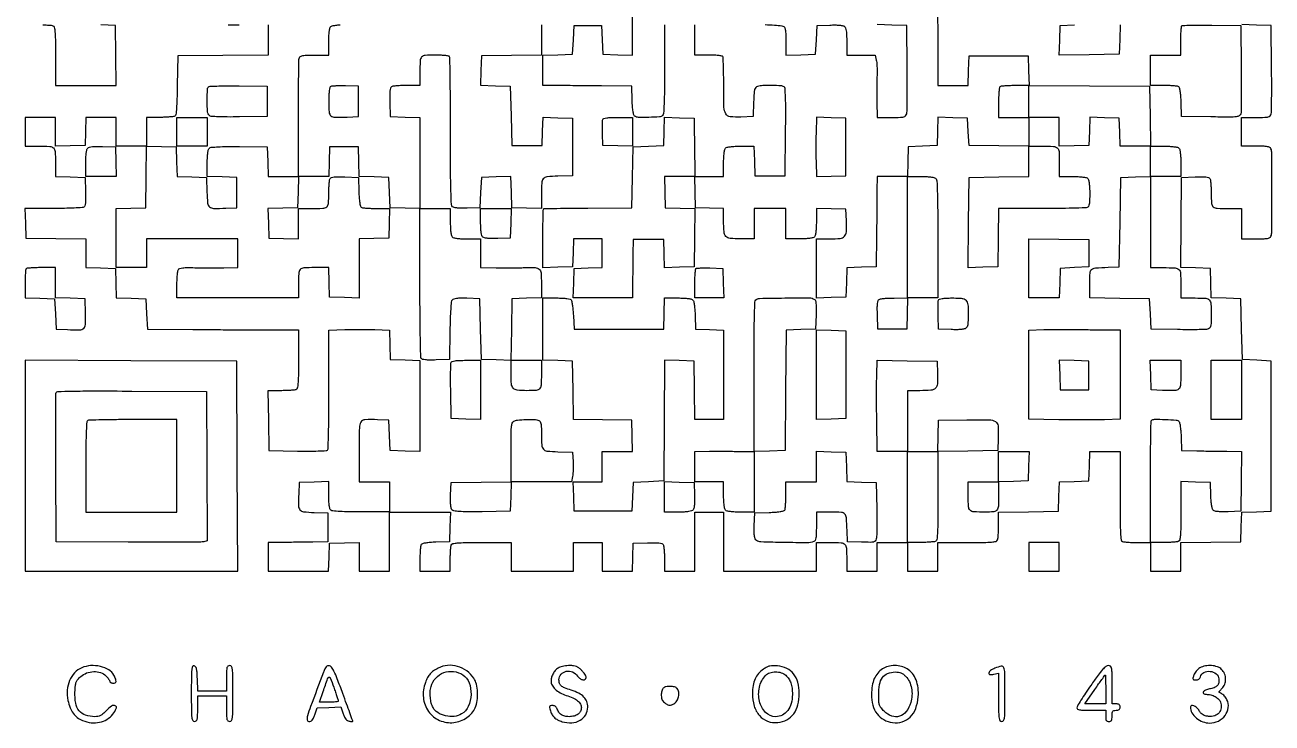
# Model space of a CAD drawing. Extents: x 156 to 936, y 95 to 969.
# Drawn here: x 156 to 936, y 95 to 532 of the extents above; entities that cross this region are included whole.
import ezdxf

# ---------------------------------------------------------------- set-up
doc = ezdxf.new("R2010")
doc.units = 0

msp = doc.modelspace()

# ---------------------------------------------------------------- linework, layer by layer
for points in [[(726.797811, 553.576349, -0.000144), (726.874896, 537.154688, -0.000144), (726.935312, 522.478506, -0.000469), (726.963422, 512.75), (727, 494), (736.462474, 494), (745.924948, 494), (746.212474, 503.25), (746.5, 512.5), (765, 512.5), (783.5, 512.5), (783.787367, 503.261989), (784.074734, 494.023977), (821.787367, 493.761989), (859.5, 493.5), (859.772065, 474.75), (860.044131, 456), (868.322065, 456, -0.011128), (871.839661, 455.921703, -0.02036), (874.697912, 455.677518, -0.021115), (876.861303, 455.310247, -0.144751), (877.8, 454.8, -0.144849), (878.310542, 453.860329, -0.021091), (878.677711, 451.693122, -0.020332), (878.92177, 448.828493, -0.011084), (879, 445.3), (879, 437), (869.5, 437), (860, 437), (860, 408.5), (860, 380), (867.918213, 380, -0.01141), (875.400012, 379.829247, -0.175208), (877.747254, 378.85745, -0.195511), (878.800362, 376.650479, -0.014768), (879, 369.893011), (879, 361), (887.893011, 361, -0.01475), (894.649733, 360.800634, -0.195308), (896.856829, 359.748727, -0.175386), (897.828979, 357.404021, -0.011451), (898, 349.937265, -0.005849), (897.943679, 345.122926, -0.059251), (897.661238, 343.143911, -0.157096), (896.993926, 342.106856, -0.111894), (895.75, 341.483537, -0.053901), (894.202744, 341.275019, -0.002978), (889.314063, 341.175744, -0.004581), (883.484344, 341.145502, -0.003332), (877, 341.214485), (860.5, 341.5), (860, 351), (859.5, 360.5), (840.75, 360.772065), (822, 361.044131), (822, 370.003013, -0.014145), (822.189786, 376.710381, -0.199221), (823.215181, 378.833819, -0.165247), (825.526075, 379.811123, -0.009063), (833.5, 380.245668), (840.5, 380.5), (841, 408.5), (841.5, 436.5), (850.75, 436.787526), (860, 437.075052), (860, 446.537526), (860, 456), (850.538933, 456), (841.077866, 456), (840.788933, 464.75), (840.5, 473.5), (831.289473, 473.787003), (822.078945, 474.074007), (821.789473, 465.287003), (821.5, 456.5), (812.25, 456.212474), (803, 455.924948), (803, 464.962474), (803, 474), (793.5, 474), (784, 474), (784, 465), (784, 456), (791.918213, 456, -0.01141), (799.400012, 455.829247, -0.175208), (801.747254, 454.85745, -0.195511), (802.800362, 452.650479, -0.014768), (803, 445.893011), (803, 437), (811.3, 437, -0.011084), (814.828493, 436.92177, -0.020332), (817.693122, 436.677711, -0.021091), (819.860329, 436.310542, -0.144849), (820.8, 435.8, -0.144372), (821.309096, 434.865077, -0.021205), (821.676767, 432.716356, -0.02047), (821.921443, 429.882657, -0.0113), (822, 426.406989, -0.007619), (821.935, 422.141753, -0.03686), (821.683212, 419.733246, -0.073109), (821.208851, 418.319859, -0.185749), (820.418213, 417.606989, -0.085338), (819.185394, 417.362029, -0.001142), (811.400477, 417.178303, -0.003221), (802.363056, 417.043914, -0.002107), (791.940771, 417), (765.045117, 417), (764.772559, 398.75), (764.5, 380.5), (755.234363, 380.212267), (745.968725, 379.924535), (746.234363, 408.212267), (746.5, 436.5), (765.25, 436.772065), (784, 437.044131), (784, 446.5), (784, 455.955869), (765.25, 456.227935), (746.5, 456.5), (746, 465), (745.5, 473.5), (736.289473, 473.787003), (727.078945, 474.074007), (726.789473, 465.287003), (726.5, 456.5), (717.5, 456), (708.5, 455.5), (708.212474, 446.25), (707.924948, 437), (716.340029, 437, -0.00963), (720.225726, 436.925151, -0.025368), (722.998767, 436.677009, -0.03352), (724.92106, 436.273339, -0.152176), (725.869382, 435.657386, -0.164567), (726.422603, 434.216175, -0.002974), (726.709219, 425.877403, -0.005564), (726.905227, 414.537837, -0.001774), (726.949274, 397.657386), (726.914896, 361), (717.49366, 361), (708.072424, 361), (707.786212, 351.25), (707.5, 341.5), (698.5, 341.5), (689.5, 341.5), (689.208654, 350.41543, -0.007874), (689.136581, 354.674656, -0.025891), (689.278743, 357.481964, -0.03736), (689.608404, 359.324421, -0.190691), (690.208654, 360.150117, -0.110447), (691.10652, 360.473134, -0.009524), (693.544105, 360.733216, -0.01219), (696.496014, 360.919039, -0.009158), (699.75, 360.984687), (708, 361), (708, 399), (708, 437), (698.5, 437), (689, 437), (688.916583, 428.25, 0.000134), (688.87364, 423.615372, 0.000037), (688.808736, 416.342188, 0.000037), (688.736478, 408.10741, 0.000039), (688.666583, 400), (688.5, 380.5), (679.287036, 380.212964), (670.074071, 379.925929), (669.787036, 370.712964), (669.5, 361.5), (660.25, 361.212474), (651, 360.924948), (651, 379.462474), (651, 398), (659.464816, 398, 0.023427), (665.977918, 398.305339, 0.185863), (668.630306, 399.623507, 0.176675), (669.786611, 402.418233, 0.020779), (669.793496, 409.265532), (669.5, 416.5), (660.25, 416.787526), (651, 417.075052), (651, 408.737526, -0.01101), (650.921884, 405.190499, -0.020283), (650.678036, 402.315021, -0.021051), (650.311042, 400.141321, -0.145015), (649.8, 399.2, -0.144849), (648.860329, 398.689458, -0.021091), (646.693122, 398.322289, -0.020332), (643.828493, 398.07823, -0.011084), (640.3, 398), (632, 398), (632, 407.5), (632, 417), (622, 417), (612, 417), (612, 407.5), (612, 398), (603.535184, 398, -0.022255), (597.038049, 398.289327, -0.186), (594.445484, 399.5635, -0.17018), (593.254967, 402.309653, -0.017986), (593, 409.395326), (593, 416.922134), (584.25, 417.211067), (575.5, 417.5), (575.213788, 427.25), (574.927576, 437), (565.427576, 437), (555.927576, 437), (556.213788, 427.25), (556.5, 417.5), (565.73284, 417.212701), (574.965679, 416.925403), (574.73284, 398.712701), (574.5, 380.5), (565.289473, 380.212997), (556.078945, 379.925993), (555.789473, 388.712997), (555.5, 397.5), (546, 397.5), (536.5, 397.5), (536.301866, 388.5, 0.00132), (536.222157, 384.385751, 0.000758), (536.146698, 379.426562, 0.000758), (536.08599, 374.443617, 0.001265), (536.051866, 370.25), (536, 361), (517.462474, 361), (498.924948, 361), (499.212474, 370.25), (499.5, 379.5), (508.25, 379.788933), (517, 380.077866), (517, 389.038933), (517, 398), (508.038933, 398), (499.077866, 398), (498.788933, 389.25), (498.5, 380.5), (489.25, 380.212474), (480, 379.924948), (479.851604, 388.712474, -0.006043), (479.812307, 396.899784, -0.003913), (479.955466, 406.371599, -0.00067), (480.190408, 416.045859, -0.180833), (480.496127, 416.803742, -0.205537), (480.774574, 416.929477, -0.000158), (488.73034, 417.07591, -0.001696), (497.625772, 417.206639, -0.001033), (508.137075, 417.303742), (535.5, 417.5), (536, 436.5), (536.5, 455.5), (546, 456), (555.5, 456.5), (555.789473, 465.287003), (556.078945, 474.074007), (565.289473, 473.787003), (574.5, 473.5), (574.643608, 464, -0.000218), (574.706331, 459.727313, -0.000136), (574.776284, 454.720312, -0.000137), (574.842549, 449.784503, -0.000248), (574.893608, 445.75), (575, 437), (584, 437), (593, 437), (593, 445.3, -0.011084), (593.07823, 448.828493, -0.020332), (593.322289, 451.693122, -0.021091), (593.689458, 453.860329, -0.144849), (594.2, 454.8, -0.144682), (595.138013, 455.310039, -0.021131), (597.298731, 455.677383, -0.02038), (600.152513, 455.921656, -0.011159), (603.662474, 456), (611.924948, 456), (612.212474, 446.75), (612.5, 437.5), (622, 437.5), (631.5, 437.5), (631.765825, 464.931203, 0.001979), (631.845401, 478.813182, 0.009294), (631.711232, 486.79195, 0.00833), (631.437926, 492.036907, 0.238497), (630.765825, 493.16589, 0.129758), (628.854485, 493.772895, 0.009123), (623.194442, 493.949471, 0.012887), (617.576606, 493.877377, 0.055891), (614.286107, 493.379156, 0.128699), (613.057677, 492.679182, 0.137237), (612.366029, 491.482624, 0.050018), (612.01544, 489.184515, 0.005038), (611.786107, 483.642811), (611.5, 474.5), (603.861486, 474.209943, -0.035148), (597.003837, 474.431601, -0.247468), (594.315071, 476.223197, -0.118926), (593.219998, 480.321543, -0.006156), (593.054072, 494.094746, 0.003233), (593.013246, 500.679569, 0.00496), (592.88444, 506.381645, 0.001841), (592.707366, 511.272648, 0.129137), (592.470272, 512.048101, 0.220861), (591.897673, 512.425283, 0.010676), (589.575242, 512.72038, 0.015731), (586.718118, 512.930977, 0.01053), (583.440983, 513), (575, 513), (575, 522.5), (575, 532)], [(556, 532), (556, 504.2, -0.002222), (555.940762, 490.870827, -0.008117), (555.728417, 482.420084, -0.006264), (555.411727, 476.548389, -0.181708), (554.8, 475.2, -0.181818), (552.856846, 474.31894, -0.010762), (546.288173, 474.026684, -0.012447), (539.776202, 474.039406, -0.135649), (537.292098, 474.798312, -0.195149), (536.75425, 475.552989, -0.020215), (536.326695, 477.737125, -0.020298), (535.991711, 480.707636, -0.009786), (535.792098, 484.532999), (535.5, 493.5), (516.5, 493.684333, 0.000089), (508.584007, 493.759721, 0.000084), (500.510938, 493.833808, 0.000083), (493.358311, 493.897052, 0.000293), (488.75, 493.934333), (480, 494), (480, 503.462474), (480, 512.924948), (489.25, 513.212474), (498.5, 513.5), (499, 522.5), (499.5, 531.5), (508, 531.5), (516.5, 531.5), (517, 522.5), (517.5, 513.5), (526.75, 513.212474), (536, 512.924948), (536, 550.962474)], [(479, 531.955869), (479, 522.5), (479, 513.044131), (460.25, 512.772065), (441.5, 512.5), (441.212977, 503.288016), (440.925954, 494.076031), (450.212977, 493.788016), (459.5, 493.5), (460, 475), (460.5, 456.5), (470, 456.5), (479.5, 456.5), (479.789473, 465.287003), (480.078945, 474.074007), (489.289473, 473.787003), (498.5, 473.5), (498.5, 455.5), (498.5, 437.5), (489.357189, 437.213893, 0.016342), (482.480866, 436.773452, 0.198271), (480.192673, 435.558503, 0.16349), (479.198519, 432.973195, 0.010311), (479.013655, 424.712474), (479, 416.924948), (469.75, 417.212474), (460.5, 417.5), (460.213341, 427.287041), (459.926682, 437.074081), (450.713341, 436.787041), (441.5, 436.5), (441, 427), (440.5, 417.5), (432.655204, 417.206229, -0.011904), (429.379016, 417.161591, -0.019485), (426.606573, 417.297956, -0.019454), (424.447758, 417.57364, -0.132469), (423.479785, 418.016777, -0.210935), (422.728277, 419.524879, -0.004504), (422.410434, 427.993397, -0.005989), (422.196236, 440.950843, -0.001081), (422.138606, 465.052444, 0.001269), (422.089667, 482.733857, 0.002048), (421.948133, 497.78759, 0.000321), (421.759597, 511.120266, 0.135519), (421.505008, 511.991896, 0.217709), (420.907625, 512.390576, 0.011923), (418.616874, 512.70387, 0.01673), (415.786501, 512.926855, 0.011292), (412.547972, 513, 0.01674), (406.235073, 512.788582, 0.200799), (404.100768, 511.722402, 0.168318), (403.164405, 509.362134, 0.011042), (403, 501.918213), (403, 494), (394.75, 493.984687, 0.009158), (391.496014, 493.919039, 0.01219), (388.544105, 493.733216, 0.009524), (386.10652, 493.473134, 0.110447), (385.208654, 493.150117, 0.190691), (384.608404, 492.324421, 0.03736), (384.278743, 490.481964, 0.025891), (384.136581, 487.674656, 0.007874), (384.208654, 483.41543), (384.5, 474.5), (393.75, 474.212474), (403, 473.924948), (403, 445.462474), (403, 417), (412.5, 417), (422, 417), (422, 408.7, 0.011084), (422.07823, 405.171507, 0.020332), (422.322289, 402.306878, 0.021091), (422.689458, 400.139671, 0.144849), (423.2, 399.2, 0.144849), (424.139671, 398.689458, 0.021091), (426.306878, 398.322289, 0.020332), (429.171507, 398.07823, 0.011084), (432.7, 398), (441, 398), (441, 389), (441, 380), (450.75, 379.892928, 0.002324), (455.008558, 379.865958, 0.001688), (459.748571, 379.873969, 0.001704), (464.247625, 379.912094, 0.003733), (467.691942, 379.978743, -0.013124), (475.136683, 379.982959, -0.176508), (477.633959, 378.999684, -0.197083), (478.771816, 376.686246, -0.016983), (479, 369.970138), (479, 361.075052), (469.75, 360.787526), (460.5, 360.5), (460.228407, 341.25), (459.956814, 322), (469.478407, 322), (479, 322), (479, 313.106989, -0.013048), (478.826319, 306.452734, -0.172537), (477.897552, 304.218081, -0.193967), (475.811393, 303.205172, -0.01721), (469.852471, 303, -0.024519), (463.919925, 303.291098, -0.18172), (461.425874, 304.519247, -0.16934), (460.26327, 307.135225, -0.020681), (460, 313.497658), (460, 321.924948), (450.75, 322.212474), (441.5, 322.5), (441, 341.5), (440.5, 360.5), (432.403945, 360.787955, 0.009179), (428.505848, 360.854987, 0.028683), (425.888226, 360.701645, 0.042759), (424.133146, 360.343442, 0.148905), (423.177736, 359.714159, 0.148709), (422.659149, 358.478879, 0.007389), (422.270344, 354.043584, 0.009943), (421.960504, 348.178124, 0.004405), (421.773792, 340.426204), (421.5, 322.5), (413.085653, 322.206902, -0.008519), (409.085459, 322.135766, -0.027159), (406.4185, 322.278749, -0.039341), (404.659703, 322.610638, -0.187221), (403.850966, 323.206902, -0.137259), (403.51657, 324.31728, -0.000528), (403.267102, 337.695067, -0.002655), (403.080334, 352.903649, -0.00166), (403.015313, 370.712474), (403, 416.924948), (393.75, 417.212474), (384.5, 417.5), (384, 427), (383.5, 436.5), (374.287036, 436.787036), (365.074071, 437.074071), (364.787036, 446.287036), (364.5, 455.5), (355.5, 455.5), (346.5, 455.5), (346.212474, 446.25), (345.924948, 437), (336.498686, 437), (327.072424, 437), (326.786212, 427.25), (326.5, 417.5), (317.212977, 417.211984), (307.925954, 416.923969), (308.212977, 407.711984), (308.5, 398.5), (317.75, 398.212474), (327, 397.924948), (327, 407.462474), (327, 417), (334.918213, 417, 0.010942), (342.344571, 417.162535, 0.165682), (344.712752, 418.08692, 0.202261), (345.787688, 420.197169, 0.01753), (346.015313, 426.356989, -0.009288), (346.081049, 429.570103, -0.012325), (346.267102, 432.487838, -0.009701), (346.527636, 434.896861, -0.10999), (346.850966, 435.793098, -0.187221), (347.659703, 436.389362, -0.039341), (349.4185, 436.721251, -0.027159), (352.085459, 436.864234, -0.008519), (356.085653, 436.793098), (364.5, 436.5), (364.792098, 427.532999, 0.009786), (364.991711, 423.707636, 0.020298), (365.326695, 420.737125, 0.020215), (365.75425, 418.552989, 0.195149), (366.292098, 417.798312, 0.112754), (367.145057, 417.495059, 0.00869), (369.579639, 417.251635, 0.011554), (372.525136, 417.077155, 0.008553), (375.787526, 417.015313), (384.075052, 417), (383.787526, 407.75), (383.5, 398.5), (374.25, 398.212474), (365, 397.924948), (365, 379.424948), (365, 360.924948), (355.75, 361.212474), (346.5, 361.5), (346.212474, 370.75), (345.924948, 380), (337.069463, 380, 0.014889), (330.341871, 379.79962, 0.195866), (328.139748, 378.745668, 0.174757), (327.170318, 376.397656, 0.011384), (327, 368.918213), (327, 361), (289, 361), (251, 361), (251.015313, 369.25, -0.009665), (251.084374, 372.509357, -0.012708), (251.280368, 375.477874, -0.010213), (251.55538, 377.928183, -0.108551), (251.896124, 378.866166, -0.184333), (252.771148, 379.519725, -0.042456), (254.611371, 379.877611, -0.026789), (257.502486, 380.032888, -0.007081), (262.130811, 379.967769, 0.003372), (266.353091, 379.877032, 0.002083), (271.318113, 379.824514, 0.002089), (276.224355, 379.813556, 0.003753), (280.25, 379.851604), (289, 380), (289, 389), (289, 398), (279.75, 398.065327, 0.000911), (275.454106, 398.087835, 0.000484), (270.132812, 398.100863, 0.000482), (264.692963, 398.103677, 0.000748), (260, 398.094565, -0.000007), (255.342287, 398.078617, -0.000004), (250.014062, 398.060489, -0.000004), (244.851552, 398.043015, -0.000009), (240.75, 398.029238), (232, 398), (232, 389), (232, 380), (222.5, 380), (213, 380), (213, 398.462474), (213, 416.924948), (222.25, 417.212474), (231.5, 417.5), (231.771723, 436.787238), (232.043446, 456.074477), (241.271723, 455.787238), (250.5, 455.5), (250.787036, 446.287036), (251.074071, 437.074071), (260.287036, 436.787036), (269.5, 436.5), (269.787398, 427.259666, 0.015844), (270.223546, 420.321238, 0.194277), (271.421808, 418.009645, 0.177046), (273.942653, 417.065605, 0.012739), (281.520917, 417.199088), (288.5, 417.5), (288.5, 427), (288.5, 436.5), (279.25, 436.787526), (270, 437.075052), (270, 445.415081, -0.009932), (270.075287, 449.204974, -0.024571), (270.321808, 451.971987, -0.031047), (270.716156, 453.916716, -0.155212), (271.309087, 454.841556, -0.154677), (272.515232, 455.331439, -0.008096), (276.733702, 455.596234, -0.010385), (282.398845, 455.742011, -0.004306), (290.059087, 455.714001), (307.5, 455.5), (307.787526, 446.25), (308.075052, 437), (317.537526, 437), (327, 437), (327, 473.418213, -0.001558), (327.043843, 487.491593, -0.002435), (327.178303, 499.603225, -0.00066), (327.360793, 510.155181, -0.087168), (327.606989, 511.418213, -0.192406), (328.346128, 512.217093, -0.06988), (329.845898, 512.688469, -0.034532), (332.428287, 512.937024, -0.00673), (337.106989, 513), (346, 513), (346, 521.3, -0.011084), (346.07823, 524.828493, -0.020332), (346.322289, 527.693122, -0.021091), (346.689458, 529.860329, -0.144849), (347.2, 530.8, -0.145015), (348.141321, 531.311042, -0.021051), (350.315021, 531.678036, -0.020283), (353.190499, 531.921884, -0.01101)], [(308, 531.952773), (308, 522.49196), (308, 513.031147), (279.75, 512.765573), (251.5, 512.5), (251.226647, 494.044584, -0.003561), (251.035521, 485.331725, -0.012194), (250.732937, 479.675066, -0.01105), (250.342971, 475.785498, -0.224357), (249.726647, 474.809897, -0.112125), (248.86414, 474.502227, -0.008919), (246.43689, 474.255038, -0.011731), (243.499351, 474.078012, -0.008719), (240.25, 474.015313), (232, 474), (232, 465), (232, 456), (222.5, 456), (213, 456), (213, 465), (213, 474), (203.538933, 474), (194.077866, 474), (193.788933, 465.25), (193.5, 456.5), (184.25, 456.212474), (175, 455.924948), (175, 464.962474), (175, 474), (165.5, 474), (156, 474), (156, 465), (156, 456), (163.918213, 456, -0.011384), (171.397656, 455.829682, -0.174757), (173.745668, 454.860252, -0.195866), (174.79962, 452.658129, -0.014889), (175, 445.930537), (175, 437.075052), (184.25, 436.787526), (193.5, 436.5), (193.791346, 427.58457, -0.007874), (193.863419, 423.325344, -0.025891), (193.721257, 420.518036, -0.03736), (193.391596, 418.675579, -0.190691), (192.791346, 417.849883, -0.12812), (191.766219, 417.520949, -0.002982), (186.654247, 417.266784, -0.006424), (180.622383, 417.080541, -0.004289), (173.712474, 417.015313), (155.924948, 417), (156.212474, 407.75), (156.5, 398.5), (175.25, 398.227935), (194, 397.955869), (194, 389.015461), (194, 380.075052), (203.25, 379.787526), (212.5, 379.5), (212.787036, 370.287036), (213.074071, 361.074071), (222.287036, 360.787036), (231.5, 360.5), (232, 351), (232.5, 341.5), (261, 341.291036, 0.000287), (273.284369, 341.208012, 0.000223), (286.635938, 341.131401, 0.000226), (299.07624, 341.0712, 0.00055), (308.25, 341.041036), (327, 341), (327, 322.606989, -0.002472), (326.948927, 312.276552, -0.018295), (326.72025, 307.359559, -0.036273), (326.288503, 304.606822, -0.24904), (325.418213, 303.606989, -0.068501), (324.399656, 303.368909, -0.007293), (321.968619, 303.178303, -0.008885), (319.052461, 303.044384, -0.007031), (315.896147, 303), (307.955869, 303), (308.227935, 284.25), (308.5, 265.5), (326.426208, 265.226208, 0.004698), (333.361099, 265.185452, 0.007277), (339.347405, 265.293655, 0.002895), (344.443767, 265.489537, 0.187448), (345.240287, 265.840287, 0.192108), (345.601827, 266.681753, 0.000738), (345.865971, 277.356888, 0.003606), (346.061279, 289.523364, 0.002242), (346.123477, 303.798942), (346.118798, 340.869727), (355.983408, 341.184863, -0.00468), (360.41685, 341.284968, -0.002932), (365.605482, 341.323112, -0.002943), (370.715725, 341.300633, -0.005365), (374.886973, 341.212964), (383.925929, 340.925929), (384.212964, 331.712964), (384.5, 322.5), (393.75, 322.212474), (403, 321.924948), (403, 293.424948), (403, 264.924948), (393.75, 265.212474), (384.5, 265.5), (384, 275), (383.5, 284.5), (376.520917, 284.800912, 0.02037), (368.571039, 284.819628, 0.256907), (366.090212, 283.328097, 0.128285), (365.120293, 279.842033, 0.004047), (365, 264.980948), (365, 246), (374.5, 246), (384, 246), (384, 236.544077), (384, 227.088155), (366.27854, 227.105428, -0.004522), (358.787933, 227.180481, -0.009408), (352.951528, 227.401667, -0.006257), (348.427395, 227.715278, -0.15395), (347.27854, 228.183795, -0.158742), (346.704823, 229.092385, -0.028569), (346.319507, 231.08265, -0.023572), (346.075223, 233.884211, -0.00996), (346, 237.659971), (346, 246.075052), (336.75, 245.787526), (327.5, 245.5), (327.199088, 238.520917, 0.012477), (327.062458, 230.988791, 0.170867), (327.97509, 228.45151, 0.198326), (330.222155, 227.237089, 0.017722), (336.759315, 226.788797), (345.5, 226.5), (345.5, 217.5), (345.5, 208.5), (336, 208.300092, -0.001205), (331.692564, 208.219838, -0.000722), (326.573437, 208.144193, -0.000722), (321.478044, 208.083617, -0.001257), (317.25, 208.050092), (308, 208), (308, 199), (308, 190), (326.961067, 190), (345.922134, 190), (346.211067, 198.75), (346.5, 207.5), (355.75, 207.787526), (365, 208.075052), (365, 199.037526), (365, 190), (374.5, 190), (384, 190), (384, 208.5), (384, 227), (403.037526, 227), (422.075052, 227), (421.787526, 217.75), (421.5, 208.5), (413.031844, 208.206033, 0.010674), (409.460658, 208.005667, 0.020911), (406.63313, 207.666992, 0.02067), (404.533237, 207.236162, 0.192561), (403.797157, 206.706033, 0.110752), (403.494844, 205.866303, 0.009471), (403.251296, 203.57771, 0.012155), (403.07711, 200.806269, 0.009121), (403.015313, 197.75), (403, 190), (412.5, 190), (422, 190), (422, 197.418213, -0.007511), (422.044415, 200.374534, -0.009324), (422.178303, 203.121975, -0.007881), (422.369301, 205.415001, -0.066985), (422.606989, 206.418213, -0.24904), (423.606822, 207.288503, -0.036273), (426.359559, 207.72025, -0.018295), (431.276552, 207.948927, -0.002472), (441.606989, 208), (460, 208), (460, 199), (460, 190), (479.5, 190), (499, 190), (499, 199), (499, 208), (508, 208), (517, 208), (517, 199), (517, 190), (526.461067, 190), (535.922134, 190), (536.211067, 198.75), (536.5, 207.5), (545.41543, 207.791346, -0.007874), (549.674656, 207.863419, -0.025891), (552.481964, 207.721257, -0.03736), (554.324421, 207.391596, -0.190691), (555.150117, 206.791346, -0.10844), (555.472644, 205.905885, -0.010308), (555.733216, 203.60277, -0.012782), (555.918998, 200.812394, -0.009736), (555.984687, 197.75), (556, 190), (565.5, 190), (575, 190), (575, 208.5), (575, 227), (584, 227), (593, 227), (593, 208.5), (593, 190), (622, 190), (651, 190), (651, 199), (651, 208), (659.893011, 208, -0.014293), (666.629342, 207.807402, -0.190034), (668.840438, 206.785965, -0.179949), (669.821795, 204.50542, -0.01257), (670, 197.418213), (670, 190), (679.5, 190), (689, 190), (689, 199), (689, 208), (698.5, 208), (708, 208), (708, 199), (708, 190), (717.5, 190), (727, 190), (727, 199), (727, 208), (745.393011, 208, 0.002472), (755.723448, 208.051073, 0.018295), (760.640441, 208.27975, 0.036273), (763.393178, 208.711497, 0.24904), (764.393011, 209.581787, 0.068379), (764.631058, 210.599091, 0.007341), (764.821697, 213.018418, 0.00892), (764.955613, 215.920314, 0.007069), (765, 219.059722), (765, 226.955869), (783.75, 227.227935), (802.5, 227.5), (802.787036, 236.712964), (803.074071, 245.925929), (812.287036, 246.212964), (821.5, 246.5), (821.787526, 255.75), (822.075052, 265), (831.537526, 265), (841, 265), (841, 237.106989, 0.001482), (841.047441, 221.102837, 0.01238), (841.269618, 213.864913, 0.020733), (841.66906, 209.7558, 0.273), (842.581787, 208.606989, 0.06844), (843.599719, 208.368926, 0.007317), (846.0249, 208.178303, 0.008902), (848.933927, 208.044385, 0.00705), (852.081787, 208), (860, 208), (860, 199), (860, 190), (869.5, 190), (879, 190), (879, 198.977935), (879, 207.955869), (897.75, 208.227935), (916.5, 208.5), (916.787036, 217.712964), (917.074071, 226.925929), (926.287036, 227.212964), (935.5, 227.5), (935.5, 274.5), (935.5, 321.5), (926.5, 322), (917.5, 322.5), (917, 341.5), (916.5, 360.5), (907.287036, 360.787036), (898.074071, 361.074071), (897.787036, 370.287036), (897.5, 379.5), (888.234491, 379.787731), (878.968982, 380.075462), (879.234491, 408.287731), (879.5, 436.5), (887.914347, 436.793098, -0.008519), (891.914541, 436.864234, -0.027159), (894.5815, 436.721251, -0.039341), (896.340297, 436.389362, -0.187221), (897.149034, 435.793098, -0.10999), (897.472364, 434.896861, -0.009701), (897.732898, 432.487838, -0.012325), (897.918951, 429.570103, -0.009288), (897.984687, 426.356989, 0.01753), (898.212312, 420.197169, 0.202261), (899.287248, 418.08692, 0.165682), (901.655429, 417.162535, 0.010942), (909.081787, 417), (917, 417), (917, 407.5), (917, 398), (925.893011, 398, 0.00673), (930.571713, 398.062976, 0.034532), (933.154102, 398.311531, 0.06988), (934.653872, 398.782907, 0.192406), (935.393011, 399.581787, 0.091131), (935.951795, 402.573538, 0.000722), (935.987056, 427, 0.000722), (935.951795, 451.426462, 0.091131), (935.393011, 454.418213, 0.192406), (934.653872, 455.217093, 0.06988), (933.154102, 455.688469, 0.034532), (930.571713, 455.937024, 0.00673), (925.893011, 456), (917, 456), (917, 465), (917, 474), (925.980948, 474, 0.004718), (931.547349, 474.05252, 0.05329), (933.733065, 474.327943, 0.154152), (934.853609, 474.996168, 0.122466), (935.511889, 476.25, 0.056278), (935.724366, 477.910045, 0.001377), (935.817795, 485.623438, 0.002973), (935.848704, 494.682513, 0.002017), (935.780941, 505), (935.5, 531.5), (926.287036, 531.787036), (917.074071, 532.074071)], [(167.042924, 531.955617, -0.008872), (169.964077, 531.821697, -0.007277), (172.399219, 531.631102, -0.068543), (173.418213, 531.393011, -0.24904), (174.288503, 530.393178, -0.036273), (174.72025, 527.640441, -0.018295), (174.948927, 522.723448, -0.002472), (175, 512.393011), (175, 494), (194.022065, 494), (213.044131, 494), (212.772065, 512.75), (212.5, 531.5), (203.5, 532)], [(282.962348, 531.989577, 0.003037), (289.949286, 531.948712)], [(619.018538, 532.041483, -0.009449), (624.9248, 531.732439, -0.006421), (629.490107, 531.347971, -0.150078), (630.676204, 530.853763, -0.154111), (631.279807, 529.916721, -0.032057), (631.678033, 527.975643, -0.024846), (631.925039, 525.194287, -0.009724), (632, 521.340029), (632, 512.924948), (641.25, 513.212474), (650.5, 513.5), (651, 522.5), (651.5, 531.5), (659.344796, 531.793771, -0.01153), (662.735348, 531.842502, -0.021342), (665.485252, 531.701133, -0.023545), (667.568167, 531.405224, -0.126804), (668.594796, 530.921326, -0.145524), (669.251072, 529.939147, -0.03848), (669.673265, 528.078343, -0.027148), (669.9254, 525.342652, -0.009406), (670, 521.377555), (670, 513), (678.920545, 513), (687.841089, 513), (688.518867, 509.914098, -0.033066), (688.764822, 508.287778, -0.009817), (688.92662, 505.777101, -0.009804), (688.997842, 502.941821, -0.010432), (688.955188, 500.164098, 0.005298), (688.872239, 496.92712, 0.002258), (688.826705, 492.593516, 0.002234), (688.81967, 487.970592, 0.002933), (688.856866, 483.75), (689, 474), (697.980948, 474, 0.004718), (703.547349, 474.05252, 0.05329), (705.733065, 474.327943, 0.154152), (706.853609, 474.996168, 0.122466), (707.511889, 476.25, 0.056278), (707.724366, 477.910045, 0.001377), (707.817795, 485.623438, 0.002973), (707.848704, 494.682513, 0.002017), (707.780941, 505), (707.5, 531.5), (698.25, 531.787526), (689, 532.075052)]]:
    msp.add_lwpolyline(points, format="xyb")
msp.add_lwpolyline([(841.075052, 532), (840.787526, 522.75), (840.5, 513.5), (821.71218, 513.227796), (802.924361, 512.955591), (803.21218, 522.227796), (803.5, 531.5), (812.5, 532)])
for points in [[(916.780941, 505, -0.001977), (916.84951, 494.685605, -0.002921), (916.821033, 485.636338, -0.001332), (916.731182, 477.925454, -0.056385), (916.522911, 476.293917, -0.201199), (915.584148, 475.024369, -0.108143), (913.704851, 474.398377, -0.027714), (909.747913, 474.197675, -0.00164), (897.74197, 474.293917), (879.5, 474.5), (879.207902, 483.467001, 0.009786), (879.008289, 487.292364, 0.020298), (878.673305, 490.262875, 0.020215), (878.24575, 492.447011, 0.195149), (877.707902, 493.201688, 0.112618), (876.855762, 493.504907, 0.008743), (874.431384, 493.748365, 0.011595), (871.498009, 493.922842, 0.008591), (868.25, 493.984687), (860, 494), (860, 503.5), (860, 513), (869.5, 513), (879, 513), (879, 521.833333, -0.006854), (879.04705, 525.265296, -0.010233), (879.190675, 528.26255, -0.005619), (879.39008, 530.762858, -0.175411), (879.649107, 531.315773, -0.191484), (880.248868, 531.57432, -0.001602), (885.424676, 531.705926, -0.005369), (891.413768, 531.774691, -0.003396), (898.399107, 531.73244), (916.5, 531.5)], [(307.5, 484), (307.5, 474.5), (290.059087, 474.285999, -0.004306), (282.398845, 474.257989, -0.010385), (276.733702, 474.403766, -0.008096), (272.515232, 474.668561, -0.154677), (271.309087, 475.158444, -0.20697), (270.176211, 477.389244, -0.014619), (269.944042, 484.534101, -0.012902), (270.106288, 491.726212, -0.290521), (271.25, 493.349327, -0.091899), (272.209156, 493.551964, -0.001786), (277.273438, 493.660091, -0.004234), (283.203159, 493.715282, -0.002819), (290, 493.682661), (307.5, 493.5)], [(347.25, 493.356866, 0.232854), (346.669213, 492.69013, 0.031797), (346.299832, 490.824681, 0.024655), (346.068139, 488.026422, 0.008328), (346, 483.935719, 0.017143), (346.229245, 477.251348, 0.202859), (347.377194, 474.985011, 0.175683), (349.887823, 474.057614, 0.012279), (357.520917, 474.199088), (364.5, 474.5), (364.5, 484), (364.5, 493.5), (356.5, 493.690199, 0.006392), (353.344709, 493.724863, 0.008556), (350.482813, 493.670739, 0.00628), (348.100026, 493.554893, 0.08407)], [(766.25, 493.337719, 0.23943), (765.663429, 492.66522, 0.030487), (765.296577, 490.718794, 0.023674), (765.066885, 487.779825, 0.007664), (765, 483.416667), (765, 474), (774.5, 474), (784, 474), (784, 484), (784, 494), (775.75, 493.921053, 0.005521), (772.498917, 493.854035, 0.007419), (769.55625, 493.717133, 0.005317), (767.103532, 493.540327, 0.075375)], [(536, 464.962474), (536, 455.924948), (526.75, 456.212474), (517.5, 456.5), (517.203033, 463.906415, -0.007079), (517.126964, 466.841003, -0.009185), (517.144753, 469.531874, -0.007235), (517.23321, 471.773024, -0.078282), (517.421649, 472.656415, -0.228018), (518.10667, 473.302323, -0.041983), (519.847946, 473.698536, -0.027394), (522.610611, 473.934044, -0.007567), (526.968615, 474), (536, 474)], [(650.819479, 464.581096, 0.005254), (650.720143, 460.28836, 0.00319), (650.688408, 455.209725, 0.003195), (650.721276, 450.170142, 0.00563), (650.82191, 446.007915), (651.143821, 436.926852), (660.32191, 437.213426), (669.5, 437.5), (669.5, 455.5), (669.5, 473.5), (660.319479, 473.786606), (651.138958, 474.073213)], [(212.787526, 446.25), (213.075052, 437), (203.537526, 437), (194, 437), (194, 445.3, -0.010869), (194.078193, 448.896692, -0.021373), (194.324495, 451.746533, -0.023516), (194.70151, 453.866807, -0.141534), (195.236619, 454.836619, -0.141627), (196.215618, 455.376564, -0.030081), (198.156875, 455.694801, -0.024175), (200.863904, 455.841129, -0.010354), (204.486619, 455.786619), (212.5, 455.5)], [(459.787526, 407.75), (459.5, 398.5), (451.655204, 398.206229, -0.01153), (448.264652, 398.157498, -0.021342), (445.514748, 398.298867, -0.023545), (443.431833, 398.594776, -0.126804), (442.405204, 399.078674, -0.145524), (441.748928, 400.060853, -0.03848), (441.326735, 401.921657, -0.027148), (441.0746, 404.657348, -0.009406), (441, 408.622445), (441, 417), (450.537526, 417), (460.075052, 417)], [(156.666667, 379.333333, 0.174595), (156.400837, 378.768224, 0.005912), (156.195833, 376.278732, 0.010516), (156.048335, 373.289663, 0.007069), (156, 369.870859), (156, 361.075052), (165.25, 360.787526), (174.5, 360.5), (175, 351), (175.5, 341.5), (182.479083, 341.199088, 0.012183), (190.224292, 341.054051, 0.182581), (192.703073, 342.006436, 0.205359), (193.781971, 344.311888, 0.015937), (193.78715, 351.278376), (193.5, 360.5), (184.25, 360.787526), (175, 361.075052), (175, 370.537526), (175, 380), (166.166667, 380, 0.007039), (162.733476, 379.951666, 0.010477), (159.732292, 379.804167, 0.005871), (157.23216, 379.599192, 0.174709)], [(592.787526, 370.25), (593.075052, 361), (584.037526, 361), (575, 361), (575, 369.833333, -0.007429), (575.05105, 373.269125, -0.010988), (575.206746, 376.278621, -0.006414), (575.423524, 378.778731, -0.173222), (575.703816, 379.370483, -0.17855), (576.286747, 379.639255, -0.007766), (578.564452, 379.783202, -0.012381), (581.319749, 379.846095, -0.008434), (584.453816, 379.787149), (592.5, 379.5)], [(497.690983, 359.75, -0.102535), (498.032598, 358.869389, -0.008061), (498.409226, 356.370313, -0.010698), (498.749484, 353.346792, -0.007979), (499, 350), (499.5, 341.5), (527.5, 341.5), (555.5, 341.5), (555.786212, 351.25), (556.072424, 361), (564.413767, 361, -0.009978), (568.188532, 360.924665, -0.024307), (570.959969, 360.67871, -0.03033), (572.91475, 360.287012, -0.156169), (573.833879, 359.700164, -0.126595), (574.271826, 358.772011, -0.012295), (574.682026, 356.299919, -0.014976), (575.015093, 353.281363, -0.011302), (575.206324, 349.950164), (575.5, 341.5), (584.25, 341.211067), (593, 340.922134), (593, 312.961067), (593, 285), (584.022559, 285), (575.045117, 285), (574.772559, 303.25), (574.5, 321.5), (565.262062, 321.787366), (556.024123, 322.074732), (555.762062, 284.287366), (555.5, 246.5), (546, 246), (536.5, 245.5), (536, 236.5), (535.5, 227.5), (517.5, 227.5), (499.5, 227.5), (499.212474, 236.75), (498.924948, 246), (507.962474, 246), (517, 246), (517, 255.5), (517, 265), (526.536212, 265), (536.072424, 265), (535.786212, 274.75), (535.5, 284.5), (517.272472, 284.772472), (499.044944, 285.044944), (498.772472, 303.272472), (498.5, 321.5), (489.25, 321.787526), (480, 322.075052), (480, 341.537526), (480, 361), (488.440983, 361, -0.009585), (492.22901, 360.92738, -0.024001), (494.983238, 360.689017, -0.029014), (496.905665, 360.314643, -0.188703)], [(649.791346, 360.150117, -0.190691), (650.391596, 359.324421, -0.03736), (650.721257, 357.481964, -0.025891), (650.863419, 354.674656, -0.007874), (650.791346, 350.41543), (650.5, 341.5), (641.261989, 341.212633), (632.023977, 340.925266), (631.761989, 303.212633), (631.5, 265.5), (621.75, 265.213788), (612, 264.927576), (612, 245.963788), (612, 227), (603.7, 227, -0.011084), (600.171507, 227.07823, -0.020332), (597.306878, 227.322289, -0.021091), (595.139671, 227.689458, -0.144849), (594.2, 228.2, -0.144849), (593.689458, 229.139671, -0.021091), (593.322289, 231.306878, -0.020332), (593.07823, 234.171507, -0.011084), (593, 237.7), (593, 246), (584, 246), (575, 246), (575, 255.5), (575, 265), (584.25, 265.063971, -0.001589), (588.460878, 265.079713, -0.000932), (593.5, 265.073144, -0.000932), (598.539119, 265.047787, -0.001589), (602.75, 265.005367), (612, 264.882791), (612, 311.741396, -0.001214), (612.055802, 334.718795, -0.005027), (612.262804, 348.600595, -0.002736), (612.558948, 358.327696, -0.189597), (613.2, 359.8, -0.193756), (615.490363, 360.775456, -0.002573), (631.214732, 361.006839, -0.003237), (646.696336, 361.054739, -0.141423)], [(744.964816, 359.065741, -0.106729), (745.87883, 355.872074, -0.021971), (746.009357, 349.981917, -0.017974), (745.670347, 344.115342, -0.198655), (744.594796, 342.078674, -0.126804), (743.568167, 341.594776, -0.023545), (741.485252, 341.298867, -0.021342), (738.735348, 341.157498, -0.01153), (735.344796, 341.206229), (727.5, 341.5), (727.206869, 349.916411, -0.006125), (727.131923, 353.23728, -0.008183), (727.150171, 356.252242, -0.006003), (727.236697, 358.764851, -0.080166), (727.425484, 359.666411, -0.220823), (728.073166, 360.294093, -0.044921), (729.664091, 360.692306, -0.02981), (732.149804, 360.931365, -0.009069), (735.933431, 361, -0.0074), (740.407308, 360.933784, -0.045377), (742.695822, 360.657161, -0.096493), (744.053158, 360.077882, -0.121501)], [(831.75, 341.063793), (841, 341), (841, 313.036212), (841, 285.072424), (831.25, 284.786212, -0.005573), (826.247186, 284.695144, -0.001813), (818.85625, 284.669796, -0.001807), (810.643566, 284.70109, -0.002035), (802.75, 284.791817), (784, 285.083634), (784, 313.004291), (784, 340.924948), (793.25, 341.212474, -0.004156), (797.51219, 341.309506, -0.002297), (802.720312, 341.360841, -0.002289), (807.999661, 341.364454, -0.003681), (812.5, 341.313793, 0.000868), (817.000323, 341.237811, 0.00054), (822.279688, 341.163546, 0.000542), (827.487862, 341.101549, 0.000981)], [(441, 303.462474), (441, 284.924948), (431.75, 285.212474), (422.5, 285.5), (422.267123, 302.5, -0.00257), (422.210592, 309.10516, -0.003849), (422.235279, 314.873438, -0.001636), (422.310426, 319.800433, -0.082207), (422.485738, 320.75, -0.245532), (423.122652, 321.334658, -0.032523), (424.976495, 321.702901, -0.02475), (427.790814, 321.932979, -0.008021), (431.968615, 322), (441, 322)], [(726.796198, 313.520365, -0.024754), (726.7176, 307.179672, -0.188489), (725.484212, 304.521953, -0.172538), (722.711576, 303.277182, -0.02007), (715.80887, 303), (708, 303), (708, 284), (708, 265), (717.463788, 265), (726.927576, 265), (727.213788, 274.75), (727.5, 284.5), (745.225902, 284.729286, -0.005846), (759.151981, 284.746585, -0.130891), (763.003216, 283.677606, -0.24823), (764.680641, 280.960704, -0.026054), (764.79184, 273.237562), (764.5, 265.5), (745.75, 265.227935), (727, 264.955869), (726.950716, 255.727935, 0.001091), (726.935641, 250.954727, 0.000341), (726.933531, 243.79561, 0.000341), (726.942071, 235.800108, 0.000376), (726.961421, 228.065633, -0.003283), (726.931499, 219.030762, -0.013117), (726.731683, 213.49972, -0.013957), (726.401274, 209.848893, -0.225457), (725.760704, 208.830945, -0.111237), (724.879504, 208.515195, -0.009239), (722.446894, 208.261221, -0.011974), (719.50179, 208.079564, -0.00895), (716.25, 208.015313), (708, 208), (708, 236.5), (708, 265), (698.559426, 265), (689.118852, 265), (688.809426, 284.25, -0.002145), (688.714569, 292.299982, -0.001979), (688.685343, 300.568904, -0.001975), (688.717568, 307.935779, -0.006585), (688.82153, 312.771802), (689.14306, 322.043605), (707.82153, 321.771802), (726.5, 321.5)], [(879, 313.019052, -0.01682), (878.772817, 306.267676, -0.202101), (877.627338, 303.990719, -0.176722), (875.11956, 303.058134, -0.012322), (867.479083, 303.199088), (860.5, 303.5), (860.212474, 312.75), (859.924948, 322), (869.462474, 322), (879, 322)], [(269.759875, 255.77153), (270.019749, 209.043061), (267.759875, 208.494001, -0.057675), (266.004934, 208.276836, -0.000538), (252.945088, 208.187752, -0.00181), (237.910959, 208.155786, -0.001169), (220.5, 208.222471), (175.5, 208.5), (175.239372, 254.5, -0.000997), (175.174287, 272.225103, -0.001596), (175.197198, 287.357597, -0.000282), (175.267665, 300.72814, -0.090314), (175.461789, 301.759906, -0.301449), (176.45055, 302.464468, -0.003096), (185.402033, 302.70934, -0.005599), (198.68089, 302.841585, -0.001079), (222.722417, 302.759906), (269.5, 302.5)], [(195.25, 284.337719, 0.286605), (194.579791, 283.416621, 0.006896), (194.265434, 277.906228, 0.008864), (194.055066, 269.647433, 0.001935), (194, 255.416667), (194, 227), (222.5, 227), (251, 227), (251, 256), (251, 285), (223.75, 284.921053, 0.001717), (213.21496, 284.854351, 0.002675), (204.1375, 284.717133, 0.000767), (196.247198, 284.543529, 0.090243)], [(477.418213, 284.393011, -0.174962), (478.194519, 283.72193, -0.077284), (478.675502, 282.433506, -0.040828), (478.937682, 280.284782, -0.009474), (479.013655, 276.643011, 0.011543), (479.207478, 268.890713, 0.168892), (480.213641, 266.391282, 0.19215), (482.505241, 265.216284, 0.01571), (489.357189, 264.786107), (498.5, 264.5), (498.810818, 258.5, -0.011185), (498.885353, 255.964524, -0.009734), (498.852282, 253.307812, -0.009836), (498.728227, 250.905147, -0.028289), (498.515505, 249.25), (497.909374, 246), (478.992213, 246), (460.075052, 246), (459.787526, 236.75), (459.5, 227.5), (441.846114, 227.281726, -0.003186), (432.743893, 227.227191, -0.015253), (427.55438, 227.387523, -0.021751), (424.307926, 227.729282, -0.184474), (423.052344, 228.43693, -0.129224), (422.58571, 229.439282, -0.02179), (422.298437, 231.552657, -0.02056), (422.159204, 234.312041, -0.011683), (422.206229, 237.655204), (422.5, 245.5), (441.25, 245.772065), (460, 246.044131), (460, 264.472375, -0.002323), (460.05005, 275.247123, -0.020116), (460.287568, 280.039895, -0.047097), (460.776093, 282.666816, -0.193718), (461.75, 283.919901, -0.111499), (464.027634, 284.637786, -0.013267), (469.344954, 284.939707, -0.014708), (474.666016, 284.943819, -0.084643)], [(877.833879, 283.700164, -0.126595), (878.271826, 282.772011, -0.012295), (878.682026, 280.299919, -0.014976), (879.015093, 277.281363, -0.011302), (879.206324, 273.950164), (879.5, 265.5), (889, 265.329024, 0.000732), (893.308958, 265.257785, 0.000438), (898.433044, 265.185059, 0.000438), (903.535488, 265.121577, 0.000761), (907.772065, 265.079024), (917.044131, 265), (916.772065, 246.25), (916.5, 227.5), (908.655204, 227.206229, -0.011719), (905.323142, 227.159602, -0.02038), (902.561567, 227.298347, -0.021391), (900.440851, 227.58365, -0.129776), (899.44419, 228.046318, -0.147204), (898.823014, 228.982616, -0.02931), (898.350478, 230.957539, -0.024272), (897.997312, 233.707755, -0.010945), (897.788987, 237.340089), (897.5, 245.5), (888.25, 245.787526), (879, 246.075052), (879, 227.644515, -0.002466), (878.948949, 217.291687, -0.018261), (878.72031, 212.365513, -0.036185), (878.288709, 209.60758, -0.249177), (877.418213, 208.606989, -0.06844), (876.400281, 208.368926, -0.007317), (873.9751, 208.178303, -0.008902), (871.066073, 208.044385, -0.00705), (867.918213, 208), (860, 208), (860, 245.833333, -0.00165), (860.048012, 260.386122, -0.002679), (860.195833, 272.748958, -0.000409), (860.394288, 283.692981, -0.193992), (860.666667, 284.333333, -0.197921), (862.554382, 285.119473, -0.010171), (869.304051, 285.007922, -0.010041), (876.04997, 284.623341, -0.202981)], [(669.787036, 255.287036), (670.074071, 246.074071), (679.287036, 245.787036), (688.5, 245.5), (688.785515, 229, -0.003389), (688.853786, 222.512904, -0.004645), (688.821417, 216.674624, -0.003052), (688.718932, 211.780528, -0.053724), (688.506797, 210.211486, -0.112845), (687.861417, 208.929779, -0.168426), (686.798809, 208.284314, -0.056825), (684.727478, 208.079374, -0.00454), (679.221282, 208.211486), (670.5, 208.5), (670.245668, 215.5, 0.009074), (669.810854, 223.47539, 0.165509), (668.832254, 225.785755, 0.199016), (666.706186, 226.810651, 0.014075), (659.980948, 227), (651, 227), (651, 218.106989, -0.00673), (650.937024, 213.428287, -0.034532), (650.688469, 210.845898, -0.06988), (650.217093, 209.346128, -0.192406), (649.418213, 208.606989, -0.092118), (645.257899, 207.838367, -0.004379), (631.006148, 207.977807, -0.003049), (616.355023, 208.338894, -0.151297), (613.644932, 209.270365, -0.118939), (612.768477, 210.305331, -0.077992), (612.2893, 211.800071, -0.040111), (612.110962, 214.193453, -0.007825), (612.203802, 218.520365), (612.5, 226.5), (621.467001, 226.792098, 0.009786), (625.292364, 226.991711, 0.020298), (628.262875, 227.326695, 0.020215), (630.447011, 227.75425, 0.195149), (631.201688, 228.292098, 0.112618), (631.504907, 229.144238, 0.008743), (631.748365, 231.568616, 0.011595), (631.922842, 234.501991, 0.008591), (631.984687, 237.75), (632, 246), (641.5, 246), (651, 246), (651, 255.537526), (651, 265.075052), (660.25, 264.787526), (669.5, 264.5)], [(783.787526, 255.75), (783.5, 246.5), (774.25, 246.212474), (765, 245.924948), (765, 238.044262, -0.010507), (764.845999, 230.716688, -0.155063), (763.974876, 228.328031, -0.209823), (761.976832, 227.237084, -0.021535), (756.474799, 227, -0.012844), (749.471961, 227.179913, -0.180977), (747.205741, 228.163402, -0.188822), (746.191121, 230.375623, -0.014193), (746, 237.106989), (746, 246), (755.5, 246), (765, 246), (765, 255.5), (765, 265), (774.537526, 265), (784.075052, 265)], [(574.793771, 237.655204, -0.01153), (574.842502, 234.264652, -0.021342), (574.701133, 231.514748, -0.023545), (574.405224, 229.431833, -0.126804), (573.921326, 228.405204, -0.145524), (572.939147, 227.748928, -0.03848), (571.078343, 227.326735, -0.027148), (568.342652, 227.0746, -0.009406), (564.377555, 227), (556, 227), (556, 236.537526), (556, 246.075052), (565.25, 245.787526), (574.5, 245.5)], [(191.415186, 129.578588, 0.10356), (186.995715, 126.443257, 0.08723), (183.877557, 121.614302, 0.080454), (182.423872, 115.642446, 0.070281), (182.823336, 109.219548, 0.039839), (184.151861, 104.63538, 0.06708), (186.053654, 101.118094, 0.075123), (188.640449, 98.501118, 0.065248), (192.007341, 96.613739, 0.06622), (197.395353, 95.247343, 0.080271), (202.597023, 95.476793, 0.085725), (207.19293, 97.287521, 0.089724), (210.8321, 100.513679, 0.05619), (213.073389, 104.134649, 0.416074), (212.451506, 105.856571, 0.27349), (210.103251, 105.625041, 0.045646), (206.564771, 102.5, -0.025467), (204.754001, 100.76602, -0.060447), (203.208639, 99.726679, -0.070777), (201.617718, 99.181744, -0.047206), (199.697023, 99, -0.080627), (193.840852, 99.950508, -0.142871), (189.850978, 102.71325, -0.126704), (187.676276, 107.464156, -0.056824), (187.236067, 114.367151, -0.011956), (187.536622, 118.434998, -0.063395), (188.032237, 120.607599, -0.087977), (188.984268, 122.245928, -0.034933), (190.805085, 124.117151, -0.094124), (194.496319, 126.337404, -0.081836), (198.933396, 127.1931, -0.085428), (203.235686, 126.572596, -0.118479), (206.545455, 124.545455, -0.01959), (207.485184, 123.529054, -0.023867), (208.278977, 122.50483, -0.023416), (208.853657, 121.59785, -0.130216), (209, 121.045455, 0.184164), (209.152159, 120.646358, 0.090405), (209.5875, 120.307102, 0.070274), (210.234692, 120.077185, 0.0503), (211, 120, 0.102557), (212.337433, 120.277244, 0.269169), (212.898445, 121.036874, 0.12664), (212.699574, 122.431009, 0.020907), (211.544051, 124.914815, 0.138528), (208.361756, 128.313331, 0.078979), (203.108785, 130.443837, 0.073374), (197.023582, 130.938997, 0.086553)], [(260, 113.573324, 0.001816), (260.040627, 102.386416, 0.026521), (260.278452, 98.446666, 0.102656), (260.868313, 96.654202, 0.268241), (262, 96, 0.157888), (263.078201, 96.349175, 0.176663), (263.6875, 97.25, 0.055952), (263.948615, 99.198839, 0.005351), (264, 104), (264, 112), (273, 112), (282, 112), (282, 104, 0.005351), (282.051385, 99.198839, 0.055952), (282.3125, 97.25, 0.176663), (282.921799, 96.349175, 0.157888), (284, 96, 0.267644), (285.131287, 96.652291, 0.103099), (285.721429, 98.4375, 0.026629), (285.959338, 102.362042, 0.001825), (286, 113.5, 0.001825), (285.959338, 124.637958, 0.026629), (285.721429, 128.5625, 0.103099), (285.131287, 130.347709, 0.267644), (284, 131, 0.157888), (282.921799, 130.650825, 0.176663), (282.3125, 129.75, 0.055952), (282.051385, 127.801161, 0.005351), (282, 123), (282, 115), (273.042064, 115), (264.084129, 115), (263.792064, 122.739156, 0.007606), (263.570477, 126.921499, 0.04493), (263.225798, 129.085616, 0.103223), (262.654625, 130.257662, 0.182728), (261.75, 130.81248, 0.348658), (260.780255, 130.304811, 0.079264), (260.270142, 128.382327, 0.02329), (260.042721, 124.220914, 0.002006)], [(342.600297, 126.805914, 0.000642), (334.595087, 105.282924, 0.016998), (332.658616, 99.45517, 0.100385), (332.441491, 96.957532, 0.381381), (333.514249, 96, 0.091033), (334.732038, 96.223572, 0.12235), (335.649988, 96.860541, 0.07892), (336.424513, 98.087272, 0.021143), (337.246921, 100.25), (338.660508, 104.5), (346.098036, 104.787884), (353.535564, 105.075768), (355.017782, 100.787884, 0.024578), (355.835604, 98.751938, 0.062512), (356.674487, 97.401847, 0.087766), (357.620724, 96.58047, 0.10001), (358.75, 96.180449, 0.013029), (359.612042, 96.080855, 0.022245), (360.335908, 96.048634, 0.018704), (360.8896, 96.069354, 0.402193), (360.989262, 96.180449, 0.078317), (360.941301, 96.429954, 0.000091), (359.147351, 101.399882, 0.000842), (357.128865, 106.959358, 0.000517), (354.734005, 113.5, 0.003457), (351.268965, 122.735373, 0.021338), (349.253902, 127.390419, 0.041066), (347.739485, 129.955791, 0.206223), (346.348805, 130.805914, 0.103934), (345.20414, 130.731198, 0.137236), (344.314433, 130.191725, 0.080276), (343.520023, 129.012265, 0.018794)], [(414.502229, 129.424597, 0.030018), (411.49228, 127.617687, 0.06007), (409.410458, 125.789347, 0.060518), (407.832387, 123.527864, 0.030898), (406.39746, 120.370675, 0.117244), (405.147431, 110.911436, 0.129713), (408.391622, 102.293004, 0.135672), (415.315937, 96.658045, 0.133608), (424.194212, 95.336596, 0.060467), (428.493189, 96.382585, 0.06132), (432.395149, 98.423653, 0.064055), (435.537315, 101.249054, 0.078842), (437.606105, 104.599703, 0.066874), (438.801163, 109.052034, 0.044095), (439.016371, 114.356247, 0.044862), (438.317453, 119.416689, 0.091777), (436.726203, 123.07832, 0.087518), (432.277227, 127.688684, 0.08784), (426.524824, 130.491488, 0.09038), (420.303941, 131.102381, 0.099892)], [(429.886432, 125.141155, -0.162455), (433.776073, 120.25854, -0.096194), (434.965327, 112.832042, -0.095487), (433.28859, 105.451977, -0.157132), (429.07955, 100.706063, -0.110422), (424.477592, 99.213587, -0.078457), (419.045421, 99.555923, -0.081318), (414.173115, 101.512222, -0.138283), (411.195447, 104.696489, -0.059137), (410.131063, 107.533525, -0.036452), (409.534472, 111.052973, -0.036193), (409.452435, 114.667782, -0.053393), (409.94623, 117.800314, -0.119457), (412.877599, 123.1557, -0.120438), (417.927761, 126.555138, -0.11888), (424.031561, 127.266971, -0.114361)], [(490.019708, 129.715551, 0.081125), (488.10582, 128.319193, 0.059468), (486.491921, 126.238819, 0.058844), (485.397241, 123.810038, 0.07487), (485.014742, 121.384859, 0.124693), (485.669534, 118.722246, 0.081026), (487.599438, 116.188533, 0.066964), (490.64077, 113.996904, 0.046367), (494.554338, 112.351349, -0.029786), (498.757374, 110.745678, -0.06552), (501.674734, 108.935592, -0.091904), (503.395234, 106.898435, -0.130237), (504, 104.616032, -0.120253), (503.444706, 102.340573, -0.115585), (501.898736, 100.537809, -0.096516), (499.451947, 99.387858, -0.061806), (496.326247, 99, -0.057043), (493.596579, 99.312436, -0.093764), (491.475818, 100.246588, -0.095746), (489.872204, 101.874118, -0.06165), (488.683384, 104.25, 0.097807), (488.286186, 104.918994, 0.068856), (487.616511, 105.485938, 0.066183), (486.787355, 105.869065, 0.07531), (485.922977, 106, 0.049049), (484.798673, 105.889443, 0.225863), (484.287884, 105.508892, 0.160998), (484.163587, 104.77134, 0.023073), (484.469503, 103.25, 0.060508), (485.467195, 100.642534, 0.078416), (486.999741, 98.596242, 0.073687), (489.169099, 97.03321, 0.046571), (492.066341, 95.861978, 0.088076), (497.989932, 95.17536, 0.11564), (503.189532, 96.730156, 0.13136), (506.710568, 100.227635, 0.132653), (508, 105.002294, 0.089364), (507.372734, 108.483863, 0.10476), (505.578762, 111.312071, 0.082965), (502.415537, 113.624332, 0.037623), (497.657567, 115.582652, -0.014874), (493.414149, 117.10757, -0.082776), (491.345418, 118.347377, -0.141487), (490.341864, 119.863856, -0.076019), (490, 122.099392, -0.180728), (491.282922, 125.532788, -0.167255), (494.548383, 127.420561, -0.150774), (498.557787, 126.991638, -0.147273), (501.672432, 124.37718, 0.09153), (503.168063, 122.811725, 0.119706), (504.994514, 122.066554, 0.194625), (506.395249, 122.402438, 0.242334), (507, 123.576923, 0.115959), (506.812648, 124.373898, 0.028583), (506.141346, 125.549279, 0.027718), (505.195777, 126.842082, 0.024625), (504.076923, 128.076923, 0.033402), (502.397026, 129.546206, 0.067688), (500.872924, 130.412117, 0.065983), (499.147323, 130.852224, 0.030348), (496.826923, 130.985258, 0.024847), (494.988439, 130.88756, 0.020411), (493.042448, 130.606201, 0.020883), (491.273182, 130.19909, 0.050165)], [(618, 128.819139, 0.065281), (614.873308, 126.057731, 0.072473), (612.692803, 122.672895, 0.065521), (611.422596, 118.518711, 0.04143), (611.001554, 113.46189, 0.072072), (612.128802, 105.668119, 0.108218), (615.429788, 99.670408, 0.124321), (620.541462, 96.13797, 0.11557), (626.864236, 95.329331, 0.097131), (632.555777, 97.068573, 0.111437), (636.85143, 100.777154, 0.098975), (639.475511, 106.36052, 0.062944), (640.311748, 113.517466, 0.061353), (639.382383, 120.519374, 0.103314), (636.759217, 125.808476, 0.1157), (632.489944, 129.21951, 0.091164), (626.75769, 130.756162, 0.020544), (623.885438, 130.868253, 0.053952), (621.838584, 130.642443, 0.061087), (620.03807, 130.006148, 0.032848)], [(631.872699, 124.903972, -0.057823), (633.798365, 122.641975, -0.064828), (635.067896, 120.081286, -0.05492), (635.774133, 116.938701, -0.027839), (636, 112.88524, -0.065051), (635.266123, 107.268299, -0.097209), (633.102802, 102.831266, -0.114025), (629.728571, 100.010635, -0.117841), (625.5, 99, -0.203894), (619.269105, 101.651104, -0.132721), (615.449016, 108.604896, -0.114691), (615.360549, 117.396211, -0.134409), (619.240926, 124.75, -0.12214), (621.864919, 126.450334, -0.080095), (625.431191, 127.069995, -0.079001), (629.061924, 126.538014, -0.112183)], [(692.346265, 128.945902, 0.078777), (689.385901, 126.312599, 0.070771), (687.254774, 122.799437, 0.061161), (685.971487, 118.3666, 0.038777), (685.529855, 113, 0.06398), (686.37587, 106.167401, 0.097556), (688.94308, 100.790922, 0.107654), (693.133425, 97.142754, 0.092393), (698.697332, 95.313771, 0.107689), (704.752395, 95.806635, 0.123262), (709.720035, 98.79152, 0.107973), (713.143729, 104.140723, 0.06864), (714.743236, 111.390037, 0.049773), (714.634309, 117.014103, 0.064197), (713.372019, 122.019211, 0.071814), (711.049261, 126.088732, 0.090561), (707.818029, 128.96959, 0.077542), (704.225137, 130.457952, 0.059944), (700.010701, 130.958487, 0.060382), (695.832169, 130.445533, 0.081933)], [(706.99127, 124.162576, -0.089171), (709.181614, 121.012107, -0.061325), (710.499899, 116.856074, -0.058085), (710.816311, 112.252431, -0.060995), (710.051712, 107.778262, -0.090053), (707.240207, 102.253264, -0.153194), (703.047815, 99.2828, -0.166365), (698.17137, 99.367182, -0.110037), (693.4, 102.4, -0.026917), (691.436967, 104.586585, -0.088108), (690.505652, 106.283293, -0.069198), (690.10075, 108.410936, -0.012471), (690, 112.44966, -0.041543), (690.56102, 119.190249, -0.113519), (692.377507, 123.582478, -0.147443), (695.583595, 126.069718, -0.090012), (700.326923, 126.969591, -0.038421), (702.317532, 126.832303, -0.06333), (703.939776, 126.379567, -0.061867), (705.422806, 125.526058, -0.034914)], [(762.75, 129.341518, 0.047974), (759.975682, 127.865086, 0.200903), (758.947052, 126.326592, 0.435956), (759.632714, 125.385036, 0.084036), (762, 125.5), (765, 126.158911), (765, 111.079455, 0.002207), (765.042022, 101.557237, 0.030768), (765.283158, 98.134932, 0.11903), (765.881934, 96.585666, 0.246054), (767, 96, 0.267644), (768.131287, 96.652291, 0.103099), (768.721429, 98.4375, 0.026629), (768.959338, 102.362042, 0.001825), (769, 113.5, 0.002866), (768.925408, 126.514157, 0.091333), (768.31474, 129.628539, 0.3606), (766.689381, 130.522478, 0.051007)], [(822.691736, 118.576322, 0.005552), (819.36131, 113.701561, 0.008164), (816.553198, 109.339055, 0.00441), (814.286247, 105.61472, 0.135307), (814, 104.576322, 0.256974), (814.443077, 103.771147, 0.098134), (815.677373, 103.293787, 0.037713), (818.1025, 103.055365, 0.005652), (823, 103), (832, 103), (832, 99.5, 0.022514), (832.082184, 97.67572, 0.10769), (832.392857, 96.6875, 0.177212), (832.997538, 96.177287, 0.087745), (834, 96, 0.087745), (835.002462, 96.177287, 0.177212), (835.607143, 96.6875, 0.10769), (835.917816, 97.67572, 0.022514), (836, 99.5, -0.021436), (836.084309, 101.465575, -0.13443), (836.428571, 102.4, -0.189121), (837.13778, 102.861332, -0.050766), (838.5, 103, 0.044917), (839.682766, 103.106468, 0.124434), (840.4375, 103.45, 0.149477), (840.857434, 104.064742, 0.07578), (841, 105, 0.07578), (840.857434, 105.935258, 0.149477), (840.4375, 106.55, 0.124434), (839.682766, 106.893532, 0.044917), (838.5, 107), (836, 107), (836, 119, 0.002591), (835.959103, 126.89211, 0.044948), (835.701911, 129.450322, 0.186783), (835.005231, 130.563162, 0.161928), (833.691736, 131, 0.17371), (832.132247, 130.441346, 0.039553), (830.079956, 128.463063, 0.023417), (827.231594, 124.925349, 0.005145)], [(832, 116), (832, 107), (825.463495, 107), (818.926991, 107), (825.163837, 116, -0.002106), (827.576574, 119.450533, -0.00343), (829.656635, 122.35625, -0.000576), (831.511533, 124.90405, -0.239515), (831.700342, 125, -0.403235), (831.822369, 124.88248, -0.001086), (831.911975, 122.35625, -0.005201), (831.978464, 119.451022, -0.00312)], [(890.856065, 129.483598, 0.058886), (889.766516, 128.713488, 0.036418), (888.679159, 127.580999, 0.036155), (887.755055, 126.286534, 0.05312), (887.158084, 125.023636, 0.014184), (886.57634, 123.189015, 0.171245), (886.620427, 122.461207, 0.2641), (887.100857, 122.092416, 0.034583), (888.435388, 122, 0.064268), (889.455726, 122.131693, 0.088265), (890.293879, 122.518924, 0.093951), (890.910404, 123.148938, 0.083052), (891.2866, 123.98796, -0.214288), (893.440859, 126.663037, -0.146882), (897.33383, 127.367254, -0.140922), (901.086392, 125.812805, -0.198449), (902.822258, 122.68214, -0.080795), (902.706708, 120.213691, -0.137737), (901.756749, 118.396837, -0.116314), (899.858948, 117.14342, -0.048423), (896.870128, 116.363242, 0.062497), (894.430384, 115.652707, 0.156726), (893.051882, 114.445743, 0.407731), (893.288378, 113.451738, 0.141664), (894.850777, 113, -0.062113), (897.744699, 112.639105, -0.061839), (900.465997, 111.578429, -0.067748), (902.608516, 110.01476, -0.117945), (903.790098, 108.17228, -0.108095), (904.231332, 104.515319, -0.15046), (902.973596, 101.489657, -0.144442), (900.179999, 99.614093, -0.097002), (896.333019, 99.185474, -0.036329), (894.325836, 99.499239, -0.079424), (892.887935, 100.083928, -0.079786), (891.707968, 101.085807, -0.036929), (890.51323, 102.71148, 0.066858), (888.950335, 104.591797, 0.085288), (887.060084, 105.813134, 0.169444), (885.643678, 105.90929, 0.33775), (885, 105.0651, 0.133588), (885.979376, 101.464846, 0.086719), (888.788506, 98.158092, 0.081056), (892.766523, 95.817566, 0.092518), (897.102117, 95.003738, 0.116452), (902.484856, 96.268736, 0.11841), (906.69506, 99.803458, 0.126844), (908.656885, 104.654131, 0.145108), (907.880811, 109.581671, 0.039426), (907.198173, 110.765043, 0.032682), (906.29774, 111.907726, 0.033874), (905.327725, 112.848985, 0.072059), (904.443097, 113.402076, -0.024334), (903.19118, 114.027883, -0.292384), (902.948916, 114.482434, -0.16988), (903.20618, 115.065114, -0.008268), (904.697531, 116.606622, 0.103972), (906.453715, 119.297693, 0.096229), (907.041749, 122.545209, 0.095084), (906.372128, 125.809379, 0.098685), (904.545455, 128.545455, 0.111393), (901.894487, 130.220529, 0.068414), (898.261728, 130.976004, 0.064987), (894.345878, 130.735394, 0.076773)], [(351.972991, 108.75, -0.371385), (351.735405, 108.453296, -0.014562), (350.247066, 108.220313, -0.019686), (348.33525, 108.053969, -0.011856), (346.059573, 108), (340.119146, 108), (342.454438, 114.75, -0.002441), (345.263315, 122.742386, -0.216279), (346.119969, 123.627891, -0.417392), (346.963002, 123.256603, -0.005596), (349.132138, 117.385923, -0.002521), (350.212302, 114.309807, -0.003712), (351.127349, 111.596177, -0.001757), (351.880042, 109.280688, -0.068804)], [(555.2, 116.8, 0.096823), (554.73822, 116.113817, 0.03437), (554.3525, 114.989897, 0.032569), (554.088503, 113.665595, 0.032925), (554, 112.323053, 0.043411), (554.143199, 110.676825, 0.077444), (554.580246, 109.392976, 0.079399), (555.378038, 108.32405, 0.047819), (556.615231, 107.332541, 0.026419), (558.177361, 106.423101, 0.107499), (559.23367, 106.141861, 0.110564), (560.295558, 106.328734, 0.028751), (561.865231, 107.090684, 0.127057), (563.690646, 108.833172, 0.085134), (564.782829, 111.520571, 0.086797), (564.905277, 114.366405, 0.141576), (563.945786, 116.565324, 0.157562), (562.350161, 117.578009, 0.056595), (559.652751, 117.957846, 0.056509), (556.919539, 117.722011, 0.147667)]]:
    msp.add_lwpolyline(points, format="xyb", close=True)
for points in [[(270, 465), (270, 456), (260.5, 456), (251, 456), (251, 465), (251, 474), (260.5, 474), (270, 474)], [(821.5, 389), (821.5, 380.5), (812.5, 380), (803.5, 379.5), (803.212474, 370.25), (802.924948, 361), (793.462474, 361), (784, 361), (784, 379.522065), (784, 398.044131), (802.75, 397.772065), (821.5, 397.5)], [(669.5, 313), (669.5, 285.5), (660.25, 285.212474), (651, 284.924948), (651, 313), (651, 341.075052), (660.25, 340.787526), (669.5, 340.5)], [(156, 256.007138), (156, 190), (222.50719, 190), (289.014379, 190), (288.75719, 255.75), (288.5, 321.5), (222.25, 321.757138), (156, 322.014276)], [(803.211971, 312.788029), (803.5, 303.5), (812.5, 303.5), (821.5, 303.5), (821.5, 312.5), (821.5, 321.5), (812.211971, 321.788029), (802.923942, 322.076058)], [(917, 303.5), (917, 285), (907.5, 285), (898, 285), (898, 303.5), (898, 322), (907.5, 322), (917, 322)], [(784, 199), (784, 190), (793.5, 190), (803, 190), (803, 199), (803, 208), (793.5, 208), (784, 208)]]:
    msp.add_lwpolyline(points, close=True)

doc.saveas('drawing.dxf')
